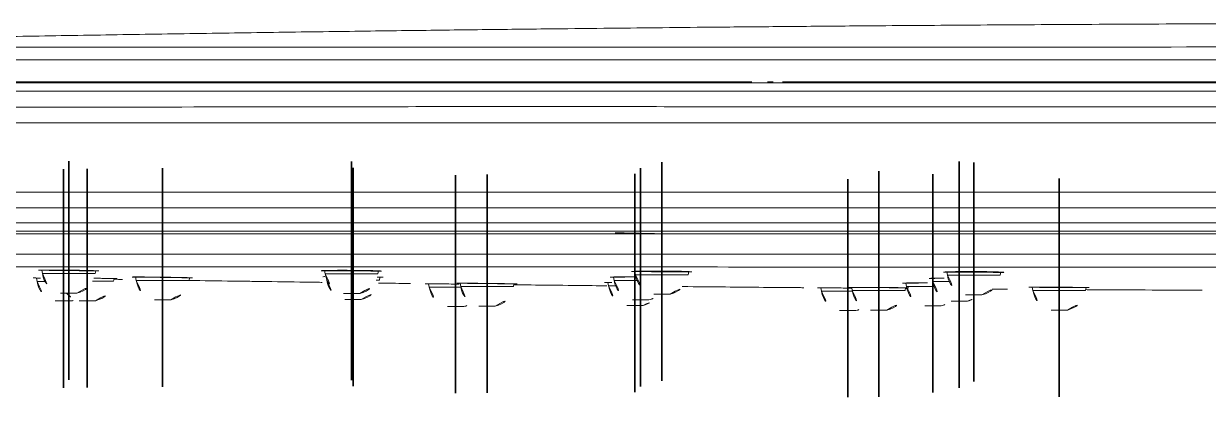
# Model space of a CAD drawing. Extents: x 16296660632 to 16296676033, y -37409619871 to -37409617369.
# Drawn here: x 16296675526.2 to 16296675598.7, y -37409617494.2 to -37409617471.4 of the extents above; entities that cross this region are included whole.
import ezdxf

# ---------------------------------------------------------------- set-up
doc = ezdxf.new("R2010")
doc.units = 0
doc.header["$LTSCALE"] = 10
doc.header["$MEASUREMENT"] = 0
doc.linetypes.add('CENTER', pattern=[2, 1.25, -0.25, 0.25, -0.25])
doc.linetypes.add('CENTERX2', pattern=[4, 2.5, -0.5, 0.5, -0.5])
doc.layers.add('1', color=7, linetype='CONTINUOUS')
doc.layers.add('중심선', color=1, linetype='CENTERX2')

msp = doc.modelspace()

# ---------------------------------------------------------------- linework, layer by layer
at = {"layer": '1', "color": 7, "linetype": 'Continuous', "lineweight": 18}
for p, q in [((16296675527.26753, -37409617486.426613), (16296675527.304689, -37409617486.637321)), ((16296675530.535641, -37409617486.637321), (16296675530.566811, -37409617486.460564)), ((16296675533.010771, -37409617486.843842), (16296675533.04805, -37409617487.055313)), ((16296675536.279011, -37409617487.055313), (16296675536.30846, -37409617486.888268)), ((16296675544.574579, -37409617486.448387), (16296675544.61117, -37409617486.655884)), ((16296675547.842119, -37409617486.655884), (16296675547.875111, -37409617486.468811)), ((16296675547.935261, -37409617487.030289), (16296675547.966431, -37409617486.853531)), ((16296675562.257151, -37409617486.846123), (16296675562.293631, -37409617487.052994)), ((16296675563.563641, -37409617486.5), (16296675563.6001, -37409617486.706779)), ((16296675566.831051, -37409617486.706779), (16296675566.86517, -37409617486.513313)), ((16296675582.65514, -37409617486.534393), (16296675582.69158, -37409617486.741081)), ((16296675585.922529, -37409617486.741081), (16296675585.957411, -37409617486.543289)), ((16296675526.9424, -37409617486.907372), (16296675526.97937, -37409617487.11702)), ((16296675531.66464, -37409617487.102158), (16296675531.69286, -37409617486.942123)), ((16296675544.686411, -37409617486.92878), (16296675544.704309, -37409617487.030289)), ((16296675550.943489, -37409617487.258347), (16296675550.97925, -37409617487.461143)), ((16296675552.86915, -37409617487.225739), (16296675552.905411, -37409617487.43132)), ((16296675556.13636, -37409617487.43132), (16296675556.165991, -37409617487.263237)), ((16296675561.917021, -37409617487.178467), (16296675561.95326, -37409617487.384033)), ((16296675574.94459, -37409617487.508583), (16296675574.979151, -37409617487.704529)), ((16296675576.833521, -37409617487.479927), (16296675576.868601, -37409617487.678902)), ((16296675580.09955, -37409617487.678902), (16296675580.130301, -37409617487.504517)), ((16296675580.149269, -37409617487.214104), (16296675580.185101, -37409617487.417358)), ((16296675581.765409, -37409617486.924057), (16296675581.80158, -37409617487.129227)), ((16296675587.884211, -37409617487.471252), (16296675587.91921, -37409617487.669777)), ((16296675591.150169, -37409617487.669777), (16296675591.18211, -37409617487.488663)), ((16296675529.094839, -37409617488.312279), (16296675528.094839, -37409617488.312279)), ((16296675529.42016, -37409617487.832581), (16296675528.42016, -37409617487.832581)), ((16296675530.54916, -37409617488.297409), (16296675529.54916, -37409617488.297409)), ((16296675535.16353, -37409617488.250557), (16296675534.16353, -37409617488.250557)), ((16296675546.72665, -37409617487.851143), (16296675545.72665, -37409617487.851143)), ((16296675546.81979, -37409617488.225548), (16296675545.81979, -37409617488.225548)), ((16296675564.4091, -37409617488.248253), (16296675563.4091, -37409617488.248253)), ((16296675565.71557, -37409617487.902039), (16296675564.71557, -37409617487.902039)), ((16296675583.917061, -37409617488.324493), (16296675582.917061, -37409617488.324493)), ((16296675584.80706, -37409617487.936333), (16296675583.80706, -37409617487.936333)), ((16296675553.094721, -37409617488.656403), (16296675552.094721, -37409617488.656403)), ((16296675555.02088, -37409617488.626579), (16296675554.02088, -37409617488.626579)), ((16296675564.068741, -37409617488.579277), (16296675563.068741, -37409617488.579277)), ((16296675577.09462, -37409617488.899788), (16296675576.09462, -37409617488.899788)), ((16296675578.98407, -37409617488.874161), (16296675577.98407, -37409617488.874161)), ((16296675582.300579, -37409617488.612617), (16296675581.300579, -37409617488.612617)), ((16296675590.034691, -37409617488.865044), (16296675589.034691, -37409617488.865044))]:
    msp.add_line(p, q, dxfattribs=at)
at = {"layer": '1', "color": 7, "linetype": 'Continuous', "lineweight": 13}
for p, q in [((16296675530.535641, -37409617486.637321), (16296675527.304689, -37409617486.637321)), ((16296675547.842119, -37409617486.655884), (16296675544.61117, -37409617486.655884)), ((16296675566.831051, -37409617486.706779), (16296675563.6001, -37409617486.706779)), ((16296675585.922529, -37409617486.741081), (16296675582.69158, -37409617486.741081)), ((16296675527.47724, -37409617487.11702), (16296675526.97937, -37409617487.11702)), ((16296675531.66464, -37409617487.102158), (16296675530.371481, -37409617487.102158)), ((16296675536.279011, -37409617487.055313), (16296675533.04805, -37409617487.055313)), ((16296675544.729389, -37409617487.030289), (16296675544.704309, -37409617487.030289)), ((16296675547.935261, -37409617487.030289), (16296675547.72398, -37409617487.030289)), ((16296675552.91098, -37409617487.461143), (16296675550.97925, -37409617487.461143)), ((16296675556.13636, -37409617487.43132), (16296675552.905411, -37409617487.43132)), ((16296675562.39241, -37409617487.384033), (16296675561.95326, -37409617487.384033)), ((16296675563.70553, -37409617487.052994), (16296675562.293631, -37409617487.052994)), ((16296675581.88286, -37409617487.417358), (16296675580.185101, -37409617487.417358)), ((16296675582.81632, -37409617487.129227), (16296675581.80158, -37409617487.129227)), ((16296675576.873461, -37409617487.704529), (16296675574.979151, -37409617487.704529)), ((16296675580.09955, -37409617487.678902), (16296675576.868601, -37409617487.678902)), ((16296675591.150169, -37409617487.669777), (16296675587.91921, -37409617487.669777))]:
    msp.add_line(p, q, dxfattribs=at)
at = {"layer": '1', "color": 7, "linetype": 'Continuous', "lineweight": 18}
for centre, start, end in [((16296675528.7819, -37409617486.376846), 189.99981966, 256.04528578), ((16296675529.05843, -37409617486.376846), 283.95471422, 350.00018034), ((16296675546.088381, -37409617486.395409), 189.99981966, 256.04528578), ((16296675546.36491, -37409617486.395409), 283.95471422, 350.00018034), ((16296675565.077311, -37409617486.446312), 189.99981966, 256.04528578), ((16296675565.35384, -37409617486.446312), 283.95471422, 350.00018034), ((16296675584.168791, -37409617486.480614), 189.99981966, 256.04528578), ((16296675584.44532, -37409617486.480614), 283.95471422, 350.00018034), ((16296675528.456579, -37409617486.856552), 189.99981966, 256.04528578), ((16296675530.187429, -37409617486.841682), 283.95471422, 350.00018034), ((16296675534.525261, -37409617486.794838), 189.99981966, 256.04528578), ((16296675534.8018, -37409617486.794838), 283.95471422, 350.00018034), ((16296675546.18152, -37409617486.769821), 189.99981966, 256.04528578), ((16296675546.45805, -37409617486.769821), 283.95471422, 350.00018034), ((16296675552.456461, -37409617487.200668), 189.99981966, 256.04528578), ((16296675554.38262, -37409617487.170853), 189.99981966, 256.04528578), ((16296675554.659149, -37409617487.170853), 283.95471422, 350.00018034), ((16296675563.43047, -37409617487.12355), 189.99981966, 256.04528578), ((16296675563.77084, -37409617486.792511), 189.99981966, 256.04528578), ((16296675581.662319, -37409617487.156891), 189.99981966, 256.04528578), ((16296675583.278799, -37409617486.868767), 189.99981966, 256.04528578), ((16296675529.9109, -37409617486.841682), 221.34559167, 256.04528578), ((16296675528.73311, -37409617486.856552), 283.95471422, 293.84200863), ((16296675563.707001, -37409617487.12355), 283.95471422, 323.30930462), ((16296675564.047371, -37409617486.792511), 283.95471422, 312.29653651), ((16296675576.45636, -37409617487.444061), 189.99981966, 256.04528578), ((16296675578.34581, -37409617487.418427), 189.99981966, 256.04528578), ((16296675578.622339, -37409617487.418427), 283.95471422, 350.00018034), ((16296675581.93885, -37409617487.156891), 283.95471422, 309.32042486), ((16296675583.555321, -37409617486.868767), 283.95471422, 314.62544736), ((16296675589.396429, -37409617487.409317), 189.99981966, 256.04528578), ((16296675589.67296, -37409617487.409317), 283.95471422, 350.00018034), ((16296675552.73299, -37409617487.200668), 283.95471422, 304.40099871), ((16296675576.732889, -37409617487.444061), 283.95471422, 303.43907256)]:
    msp.add_arc(centre, 1.5, start, end, dxfattribs=at)
for points, knots in [([(16296675600.23868, -37409617471.351562), (16296675599.0021, -37409617471.356171), (16296675595.342791, -37409617471.37114), (16296675589.479971, -37409617471.401817), (16296675582.869221, -37409617471.444), (16296675577.27511, -37409617471.48597), (16296675572.61273, -37409617471.525078), (16296675568.79702, -37409617471.559776), (16296675565.342079, -37409617471.593369), (16296675561.977381, -37409617471.628014), (16296675558.39641, -37409617471.666962), (16296675554.3344, -37409617471.71389), (16296675549.75635, -37409617471.770233), (16296675544.72481, -37409617471.836403), (16296675539.392111, -37409617471.911392), (16296675533.933491, -37409617471.993492), (16296675528.489651, -37409617472.080437), (16296675523.94915, -37409617472.157158), (16296675520.31448, -37409617472.221283), (16296675517.392879, -37409617472.274246), (16296675514.148371, -37409617472.334778), (16296675510.482491, -37409617472.405342), (16296675506.59803, -37409617472.48275), (16296675502.799801, -37409617472.560966), (16296675499.385441, -37409617472.634003), (16296675496.524401, -37409617472.695183), (16296675494.824381, -37409617472.736931), (16296675494.07951, -37409617472.75589)], [0, 0, 0, 0, 0.034941736, 0.103400288, 0.165665503, 0.221742531, 0.261475059, 0.297412965, 0.329565745, 0.35910451, 0.392492859, 0.430757469, 0.473890557, 0.521862743, 0.572943737, 0.624589113, 0.676122078, 0.726787405, 0.752906271, 0.778841269, 0.809355519, 0.84460098, 0.882445559, 0.919138579, 0.951948691, 0.978945908, 1, 1, 1, 1]), ([(16296675490.62767, -37409617474.968323), (16296675490.661949, -37409617474.967331), (16296675490.73045, -37409617474.965347), (16296675491.10955, -37409617474.973831), (16296675491.821871, -37409617474.967209), (16296675493.327681, -37409617474.972191), (16296675496.028761, -37409617474.973824), (16296675500.612089, -37409617474.964951), (16296675504.290251, -37409617474.971046), (16296675508.64403, -37409617474.968353), (16296675514.16291, -37409617474.966217), (16296675520.63385, -37409617474.971222), (16296675525.93157, -37409617474.967773), (16296675531.564791, -37409617474.969254), (16296675537.399349, -37409617474.971718), (16296675543.34598, -37409617474.969788), (16296675551.363319, -37409617474.970543), (16296675561.489031, -37409617474.973671), (16296675573.684219, -37409617474.970383), (16296675585.89427, -37409617474.971397), (16296675599.6105, -37409617474.97226), (16296675611.847191, -37409617474.970642), (16296675620.007179, -37409617474.970284), (16296675622.59458, -37409617474.970169)], [0, 0, 0, 0, 0.035663374, 0.071263624, 0.106844926, 0.142457648, 0.249235372, 0.311600035, 0.342547139, 0.37336555, 0.435686851, 0.466849597, 0.498138562, 0.529651739, 0.561075863, 0.592335215, 0.62359997, 0.686271372, 0.749052879, 0.811790603, 0.874519693, 0.960212332, 1, 1, 1, 1]), ([(16296675496.81246, -37409617474.901291), (16296675498.92131, -37409617474.902069), (16296675501.7871, -37409617474.901016), (16296675508.03265, -37409617474.902412), (16296675510.4597, -37409617474.901749), (16296675515.93399, -37409617474.901558), (16296675518.99132, -37409617474.902519), (16296675528.98955, -37409617474.901237), (16296675536.5867, -37409617474.901558), (16296675551.953079, -37409617474.901047), (16296675559.78315, -37409617474.89637), (16296675567.594641, -37409617474.900253)], [0, 0, 0, 0, 0.25, 0.25, 0.375, 0.375, 0.5, 0.5, 0.75, 0.75, 1, 1, 1, 1]), ([(16296675567.594589, -37409617474.901772), (16296675568.552799, -37409617474.901772), (16296675569.511209, -37409617474.901772), (16296675570.872789, -37409617474.901772), (16296675571.275801, -37409617474.901772), (16296675571.678841, -37409617474.901772)], [0, 0, 0, 0, 0.704037224, 0.704037224, 1, 1, 1, 1]), ([(16296675622.5945, -37409617484.207199), (16296675606.427031, -37409617484.207153), (16296675590.263201, -37409617484.213013), (16296675570.1206, -37409617484.205704), (16296675566.093611, -37409617484.210136), (16296675558.054001, -37409617484.210449), (16296675554.041361, -37409617484.206497), (16296675546.06814, -37409617484.207863), (16296675542.10741, -37409617484.207314), (16296675534.279249, -37409617484.206444), (16296675530.45837, -37409617484.20536), (16296675523.253611, -37409617484.209084), (16296675519.81477, -37409617484.210609), (16296675513.66226, -37409617484.211487), (16296675510.91964, -37409617484.210091), (16296675506.138371, -37409617484.203911), (16296675504.15382, -37409617484.207932), (16296675500.768419, -37409617484.20845), (16296675499.365101, -37409617484.207382), (16296675495.77857, -37409617484.206589), (16296675494.28322, -37409617484.204712), (16296675492.18718, -37409617484.209686), (16296675491.60001, -37409617484.20723), (16296675491.600071, -37409617484.208099)], [0, 0, 0, 0, 0.25, 0.25, 0.3125, 0.3125, 0.375, 0.375, 0.4375, 0.4375, 0.5, 0.5, 0.5625, 0.5625, 0.625, 0.625, 0.6875, 0.6875, 0.75, 0.75, 0.875, 0.875, 1, 1, 1, 1]), ([(16296675527.065981, -37409617486.435287), (16296675527.065479, -37409617486.432457), (16296675527.10074, -37409617486.429993), (16296675527.236931, -37409617486.426102), (16296675527.33975, -37409617486.424637), (16296675527.59778, -37409617486.42289), (16296675527.75654, -37409617486.422592), (16296675528.10729, -37409617486.42318), (16296675528.3041, -37409617486.42408), (16296675528.708019, -37409617486.426964), (16296675528.9207, -37409617486.42897), (16296675529.33227, -37409617486.433853), (16296675529.53684, -37409617486.436783), (16296675529.909691, -37409617486.443153), (16296675530.083111, -37409617486.446693), (16296675530.37521, -37409617486.453857), (16296675530.49791, -37409617486.457603), (16296675530.67631, -37409617486.46476), (16296675530.734449, -37409617486.468277), (16296675530.76392, -37409617486.472458), (16296675530.767441, -37409617486.47345), (16296675530.767309, -37409617486.474403)], [0, 0, 0, 0, 0.107260864, 0.107260864, 0.214522218, 0.214522218, 0.321775337, 0.321775337, 0.429021931, 0.429021931, 0.536267774, 0.536267774, 0.64351922, 0.64351922, 0.750780824, 0.750780824, 0.858053124, 0.858053124, 0.96533176, 0.96533176, 1, 1, 1, 1]), ([(16296675532.808319, -37409617486.847504), (16296675532.808029, -37409617486.845818), (16296675532.843491, -37409617486.844612), (16296675532.98004, -37409617486.843307), (16296675533.083019, -37409617486.843193), (16296675533.34133, -37409617486.844063), (16296675533.50021, -37409617486.845047), (16296675533.851139, -37409617486.847977), (16296675534.048019, -37409617486.849968), (16296675534.45203, -37409617486.854652), (16296675534.66473, -37409617486.857422), (16296675535.0763, -37409617486.863358), (16296675535.28084, -37409617486.866608), (16296675535.653561, -37409617486.873154), (16296675535.826891, -37409617486.876518), (16296675536.118719, -37409617486.882927), (16296675536.24127, -37409617486.886047), (16296675536.4193, -37409617486.891609), (16296675536.47724, -37409617486.894119), (16296675536.50631, -37409617486.89679), (16296675536.50976, -37409617486.897392), (16296675536.509701, -37409617486.897942)], [0, 0, 0, 0, 0.107315699, 0.107315699, 0.214631579, 0.214631579, 0.321944871, 0.321944871, 0.429261513, 0.429261513, 0.53658662, 0.53658662, 0.64392185, 0.64392185, 0.751264753, 0.751264753, 0.858609597, 0.858609597, 0.965949551, 0.965949551, 1, 1, 1, 1]), ([(16296675544.373831, -37409617486.461632), (16296675544.373159, -37409617486.45784), (16296675544.408251, -37409617486.454224), (16296675544.544149, -37409617486.447899), (16296675544.64683, -37409617486.445107), (16296675544.90465, -37409617486.44075), (16296675545.06333, -37409617486.43911), (16296675545.41395, -37409617486.437202), (16296675545.61071, -37409617486.436897), (16296675546.014561, -37409617486.437691), (16296675546.227209, -37409617486.438789), (16296675546.638769, -37409617486.44223), (16296675546.843361, -37409617486.444633), (16296675547.21628, -37409617486.450378), (16296675547.38975, -37409617486.453812), (16296675547.68203, -37409617486.461243), (16296675547.804859, -37409617486.46534), (16296675547.98354, -37409617486.473587), (16296675548.041849, -37409617486.477859), (16296675548.071659, -37409617486.483253), (16296675548.07523, -37409617486.484573), (16296675548.075041, -37409617486.485863)], [0, 0, 0, 0, 0.107224609, 0.107224609, 0.214449956, 0.214449956, 0.32166218, 0.32166218, 0.428855448, 0.428855448, 0.536033928, 0.536033928, 0.6432086, 0.6432086, 0.750392944, 0.750392944, 0.857596743, 0.857596743, 0.964820975, 0.964820975, 1, 1, 1, 1]), ([(16296675544.46578, -37409617486.829277), (16296675544.465309, -37409617486.82663), (16296675544.500601, -37409617486.824303), (16296675544.591129, -37409617486.821877), (16296675544.61727, -37409617486.821327), (16296675544.64687, -37409617486.820831)], [0, 0, 0, 0, 0.752595682, 0.752595682, 1, 1, 1, 1]), ([(16296675547.79884, -37409617486.848137), (16296675547.871611, -37409617486.850159), (16296675547.935011, -37409617486.852173), (16296675548.07617, -37409617486.857513), (16296675548.134291, -37409617486.860786), (16296675548.1637, -37409617486.864693), (16296675548.16721, -37409617486.865608), (16296675548.167089, -37409617486.866493)], [0, 0, 0, 0, 0.306032925, 0.306032925, 0.830864099, 0.830864099, 1, 1, 1, 1]), ([(16296675562.05621, -37409617486.858292), (16296675562.05559, -37409617486.854767), (16296675562.090731, -37409617486.851433), (16296675562.226709, -37409617486.845642), (16296675562.329439, -37409617486.843117), (16296675562.58732, -37409617486.839249), (16296675562.746031, -37409617486.837837), (16296675563.09668, -37409617486.836311), (16296675563.293461, -37409617486.836182), (16296675563.54998, -37409617486.836853), (16296675563.60535, -37409617486.837044), (16296675563.66115, -37409617486.837273)], [0, 0, 0, 0, 0.234202912, 0.234202912, 0.468407522, 0.468407522, 0.702582195, 0.702582195, 0.936716883, 0.936716883, 1, 1, 1, 1]), ([(16296675563.363501, -37409617486.516724), (16296675563.36269, -37409617486.512138), (16296675563.39765, -37409617486.507637), (16296675563.53331, -37409617486.499527), (16296675563.635889, -37409617486.495796), (16296675563.893539, -37409617486.489632), (16296675564.052151, -37409617486.487106), (16296675564.40267, -37409617486.483597), (16296675564.59939, -37409617486.482567), (16296675565.00318, -37409617486.482147), (16296675565.215811, -37409617486.482758), (16296675565.627359, -37409617486.485527), (16296675565.831949, -37409617486.487717), (16296675566.204929, -37409617486.493393), (16296675566.37845, -37409617486.496941), (16296675566.670879, -37409617486.504868), (16296675566.79381, -37409617486.509354), (16296675566.972731, -37409617486.518623), (16296675567.03117, -37409617486.523529), (16296675567.06126, -37409617486.529869), (16296675567.064871, -37409617486.531448), (16296675567.064631, -37409617486.533012)], [0, 0, 0, 0, 0.107194095, 0.107194095, 0.214389192, 0.214389192, 0.321566114, 0.321566114, 0.42871283, 0.42871283, 0.535833095, 0.535833095, 0.642942868, 0.642942868, 0.750063621, 0.750063621, 0.857212354, 0.857212354, 0.964393239, 0.964393239, 1, 1, 1, 1]), ([(16296675582.455429, -37409617486.55352), (16296675582.454519, -37409617486.548378), (16296675582.48938, -37409617486.543259), (16296675582.62487, -37409617486.533897), (16296675582.727381, -37409617486.529533), (16296675582.9849, -37409617486.522148), (16296675583.143471, -37409617486.519028), (16296675583.49391, -37409617486.514473), (16296675583.690599, -37409617486.512978), (16296675584.094351, -37409617486.511803), (16296675584.306971, -37409617486.512123), (16296675584.718519, -37409617486.514488), (16296675584.92312, -37409617486.516586), (16296675585.296141, -37409617486.522247), (16296675585.469709, -37409617486.525887), (16296675585.76226, -37409617486.534203), (16296675585.88526, -37409617486.538971), (16296675586.06436, -37409617486.548958), (16296675586.1229, -37409617486.554314), (16296675586.153179, -37409617486.561317), (16296675586.15682, -37409617486.56308), (16296675586.156549, -37409617486.564827)], [0, 0, 0, 0, 0.107171566, 0.107171566, 0.214344329, 0.214344329, 0.321495233, 0.321495233, 0.428608518, 0.428608518, 0.535688136, 0.535688136, 0.642753442, 0.642753442, 0.749830848, 0.749830848, 0.856941625, 0.856941625, 0.964091817, 0.964091817, 1, 1, 1, 1]), ([(16296675526.738729, -37409617486.904053), (16296675526.73872, -37409617486.904037), (16296675526.774481, -37409617486.904617), (16296675526.911579, -37409617486.906883), (16296675527.01482, -37409617486.908562), (16296675527.215031, -37409617486.911842), (16296675527.29479, -37409617486.913147), (16296675527.3813, -37409617486.914574)], [0, 0, 0, 0, 0.392515153, 0.392515153, 0.78502881, 0.78502881, 1, 1, 1, 1]), ([(16296675530.46179, -37409617486.9189), (16296675530.59708, -37409617486.921143), (16296675530.72928, -37409617486.923393), (16296675531.039721, -37409617486.928864), (16296675531.21295, -37409617486.932083), (16296675531.50458, -37409617486.937843), (16296675531.626989, -37409617486.94046), (16296675531.80472, -37409617486.944763), (16296675531.862499, -37409617486.946503), (16296675531.89126, -37409617486.948051), (16296675531.894661, -37409617486.948357), (16296675531.894661, -37409617486.948624)], [0, 0, 0, 0, 0.167457236, 0.167457236, 0.418809252, 0.418809252, 0.67014794, 0.67014794, 0.921459161, 0.921459161, 1, 1, 1, 1]), ([(16296675536.2491, -37409617487.055428), (16296675537.15871, -37409617487.069199), (16296675539.87871, -37409617487.10968), (16296675542.71813, -37409617487.149681), (16296675544.64793, -37409617487.176117), (16296675544.76733, -37409617487.177757)], [0, 0, 0, 0, 0.320356781, 0.957952062, 1, 1, 1, 1]), ([(16296675547.872549, -37409617487.21933), (16296675548.428961, -37409617487.226593), (16296675549.38476, -37409617487.238838), (16296675550.34057, -37409617487.250648), (16296675550.739981, -37409617487.255524)], [0, 0, 0, 0, 0.582133618, 1, 1, 1, 1]), ([(16296675550.739969, -37409617487.25589), (16296675550.73996, -37409617487.255867), (16296675550.77573, -37409617487.256317), (16296675550.912849, -37409617487.257973), (16296675551.01609, -37409617487.259216), (16296675551.27487, -37409617487.262367), (16296675551.43396, -37409617487.264297), (16296675551.785231, -37409617487.26857), (16296675551.98225, -37409617487.270973), (16296675552.386431, -37409617487.275902), (16296675552.599171, -37409617487.278503), (16296675552.830259, -37409617487.281342), (16296675552.85556, -37409617487.281647), (16296675552.880819, -37409617487.28196)], [0, 0, 0, 0, 0.195183552, 0.195183552, 0.390366755, 0.390366755, 0.58555641, 0.58555641, 0.780758052, 0.780758052, 0.975971042, 0.975971042, 1, 1, 1, 1]), ([(16296675552.666389, -37409617487.227531), (16296675552.666201, -37409617487.226463), (16296675552.701771, -37409617487.225777), (16296675552.83853, -37409617487.225311), (16296675552.94161, -37409617487.225517), (16296675553.20009, -37409617487.226768), (16296675553.359051, -37409617487.227829), (16296675553.71011, -37409617487.230667), (16296675553.907049, -37409617487.232483), (16296675554.311119, -37409617487.236588), (16296675554.52383, -37409617487.238953), (16296675554.935381, -37409617487.243896), (16296675555.139891, -37409617487.246536), (16296675555.512501, -37409617487.251778), (16296675555.685749, -37409617487.254433), (16296675555.977421, -37409617487.259354), (16296675556.099859, -37409617487.261681), (16296675556.277679, -37409617487.265717), (16296675556.335501, -37409617487.267487), (16296675556.364361, -37409617487.269257), (16296675556.367781, -37409617487.269653), (16296675556.36775, -37409617487.269989)], [0, 0, 0, 0, 0.107355305, 0.107355305, 0.214710689, 0.214710689, 0.322065035, 0.322065035, 0.429422083, 0.429422083, 0.536784759, 0.536784759, 0.64415368, 0.64415368, 0.751526852, 0.751526852, 0.858900383, 0.858900383, 0.96627006, 0.96627006, 1, 1, 1, 1]), ([(16296675556.156111, -37409617487.321342), (16296675556.858589, -37409617487.329521), (16296675558.75598, -37409617487.35125), (16296675560.698021, -37409617487.372452), (16296675561.93758, -37409617487.385597), (16296675561.98222, -37409617487.386078)], [0, 0, 0, 0, 0.361724258, 0.977013243, 1, 1, 1, 1]), ([(16296675561.715071, -37409617487.184952), (16296675561.714689, -37409617487.182793), (16296675561.750071, -37409617487.180923), (16296675561.88648, -37409617487.17804), (16296675561.989401, -37409617487.177002), (16296675562.18507, -37409617487.176147), (16296675562.259529, -37409617487.17598), (16296675562.34009, -37409617487.175941)], [0, 0, 0, 0, 0.397536061, 0.397536061, 0.79507364, 0.79507364, 1, 1, 1, 1]), ([(16296675566.46837, -37409617487.431793), (16296675567.34581, -37409617487.440376), (16296675569.785431, -37409617487.463722), (16296675572.54306, -37409617487.488983), (16296675574.42326, -37409617487.50412), (16296675574.741249, -37409617487.506638)], [0, 0, 0, 0, 0.318186074, 0.884689726, 1, 1, 1, 1]), ([(16296675574.74123, -37409617487.506989), (16296675574.74122, -37409617487.507004), (16296675574.776991, -37409617487.507278), (16296675574.91412, -37409617487.508347), (16296675575.01738, -37409617487.509163), (16296675575.27618, -37409617487.511192), (16296675575.435289, -37409617487.512451), (16296675575.786579, -37409617487.515244), (16296675575.98361, -37409617487.5168), (16296675576.387791, -37409617487.520027), (16296675576.600519, -37409617487.521744), (16296675576.81805, -37409617487.523483), (16296675576.829821, -37409617487.523582), (16296675576.841591, -37409617487.523666)], [0, 0, 0, 0, 0.197734689, 0.197734689, 0.39546931, 0.39546931, 0.5932052, 0.5932052, 0.790943507, 0.790943507, 0.988684211, 0.988684211, 1, 1, 1, 1]), ([(16296675576.63085, -37409617487.482323), (16296675576.630671, -37409617487.481308), (16296675576.66625, -37409617487.480553), (16296675576.803049, -37409617487.47963), (16296675576.906151, -37409617487.479477), (16296675577.164671, -37409617487.47979), (16296675577.32366, -37409617487.480263), (16296675577.674749, -37409617487.481773), (16296675577.8717, -37409617487.482826), (16296675578.275789, -37409617487.485397), (16296675578.48851, -37409617487.486931), (16296675578.90004, -37409617487.490257), (16296675579.10454, -37409617487.492104), (16296675579.477131, -37409617487.495827), (16296675579.650351, -37409617487.497757), (16296675579.94199, -37409617487.501457), (16296675580.064409, -37409617487.503258), (16296675580.242201, -37409617487.506477), (16296675580.30002, -37409617487.50795), (16296675580.32885, -37409617487.509521), (16296675580.33226, -37409617487.509857), (16296675580.332239, -37409617487.510193)], [0, 0, 0, 0, 0.10736857, 0.10736857, 0.214737283, 0.214737283, 0.32210361, 0.32210361, 0.429468536, 0.429468536, 0.536834196, 0.536834196, 0.644202526, 0.644202526, 0.751574347, 0.751574347, 0.858948882, 0.858948882, 0.966324037, 0.966324037, 1, 1, 1, 1]), ([(16296675579.947941, -37409617487.224068), (16296675579.94742, -37409617487.221161), (16296675579.98267, -37409617487.21843), (16296675580.11886, -37409617487.213722), (16296675580.22168, -37409617487.211693), (16296675580.479719, -37409617487.208603), (16296675580.6385, -37409617487.207489), (16296675580.989269, -37409617487.206383), (16296675581.18609, -37409617487.206337), (16296675581.53776, -37409617487.20723), (16296675581.69334, -37409617487.207909), (16296675581.847639, -37409617487.208847)], [0, 0, 0, 0, 0.210938542, 0.210938542, 0.421878257, 0.421878257, 0.632797394, 0.632797394, 0.84369036, 0.84369036, 1, 1, 1, 1]), ([(16296675581.56488, -37409617486.938591), (16296675581.564171, -37409617486.93457), (16296675581.59923, -37409617486.930649), (16296675581.73506, -37409617486.923622), (16296675581.837721, -37409617486.920433), (16296675582.095501, -37409617486.915207), (16296675582.25416, -37409617486.913116), (16296675582.530239, -37409617486.910912), (16296675582.6381, -37409617486.910316), (16296675582.74996, -37409617486.909973)], [0, 0, 0, 0, 0.279757594, 0.279757594, 0.559517535, 0.559517535, 0.839235461, 0.839235461, 1, 1, 1, 1]), ([(16296675587.682159, -37409617487.477127), (16296675587.681841, -37409617487.475319), (16296675587.717279, -37409617487.473663), (16296675587.853821, -37409617487.470947), (16296675587.9568, -37409617487.469849), (16296675588.21512, -37409617487.468353), (16296675588.37402, -37409617487.467934), (16296675588.724991, -37409617487.467827), (16296675588.92189, -37409617487.468147), (16296675589.325911, -37409617487.46949), (16296675589.53861, -37409617487.47052), (16296675589.950159, -37409617487.473152), (16296675590.15469, -37409617487.474777), (16296675590.52738, -37409617487.478416), (16296675590.70068, -37409617487.480469), (16296675590.99251, -37409617487.484688), (16296675591.115049, -37409617487.486908), (16296675591.2931, -37409617487.491211), (16296675591.351061, -37409617487.493347), (16296675591.380171, -37409617487.495911), (16296675591.383631, -37409617487.496513), (16296675591.38356, -37409617487.497101)], [0, 0, 0, 0, 0.107325508, 0.107325508, 0.214651328, 0.214651328, 0.321971742, 0.321971742, 0.429285896, 0.429285896, 0.536596687, 0.536596687, 0.643908671, 0.643908671, 0.75122601, 0.75122601, 0.858550458, 0.858550458, 0.965880467, 0.965880467, 1, 1, 1, 1]), ([(16296675591.158739, -37409617487.620628), (16296675591.21916, -37409617487.620956), (16296675593.57592, -37409617487.634239), (16296675596.10384, -37409617487.647461), (16296675598.57136, -37409617487.656311), (16296675598.742519, -37409617487.656914)], [0, 0, 0, 0, 0.023900866, 0.932290786, 1, 1, 1, 1])]:
    msp.add_open_spline(points, degree=3, knots=knots, dxfattribs=at)
at = {"layer": '1', "color": 7, "linetype": 'Continuous', "lineweight": 13}
for points, knots in [([(16296675492.66379, -37409617472.793282), (16296675492.670309, -37409617472.793159), (16296675492.733879, -37409617472.791992), (16296675493.082479, -37409617472.787086), (16296675494.14678, -37409617472.7836), (16296675496.096689, -37409617472.784241), (16296675498.93681, -37409617472.786003), (16296675503.13641, -37409617472.787354), (16296675508.666161, -37409617472.789368), (16296675515.345409, -37409617472.790031), (16296675521.68314, -37409617472.789413), (16296675529.08849, -37409617472.788277), (16296675539.03826, -37409617472.786118), (16296675551.06889, -37409617472.783417), (16296675563.290199, -37409617472.780884), (16296675577.106449, -37409617472.778839), (16296675596.69586, -37409617472.77626), (16296675612.610189, -37409617472.775871), (16296675622.59461, -37409617472.775627)], [0, 0, 0, 0, 0.004898407, 0.04243548, 0.106659605, 0.170771021, 0.23497162, 0.293681488, 0.363235337, 0.414350036, 0.451732142, 0.491369393, 0.549601825, 0.619018343, 0.686524228, 0.745844169, 0.840546427, 1, 1, 1, 1]), ([(16296675622.59458, -37409617473.564636), (16296675610.22747, -37409617473.565491), (16296675597.862619, -37409617473.563232), (16296675579.347151, -37409617473.565903), (16296675573.18022, -37409617473.569473), (16296675560.86412, -37409617473.564278), (16296675554.693041, -37409617473.569763), (16296675542.501011, -37409617473.569473), (16296675536.49313, -37409617473.570877), (16296675527.863741, -37409617473.571533), (16296675525.066799, -37409617473.571251), (16296675519.848749, -37409617473.571709), (16296675517.403049, -37409617473.572144), (16296675512.82884, -37409617473.572731), (16296675510.739941, -37409617473.571922), (16296675507.06065, -37409617473.573662), (16296675505.435659, -37409617473.573677), (16296675501.10471, -37409617473.572319), (16296675498.97451, -37409617473.574577), (16296675497.313881, -37409617473.574783)], [0, 0, 0, 0, 0.25, 0.25, 0.375, 0.375, 0.5, 0.5, 0.625, 0.625, 0.6875, 0.6875, 0.75, 0.75, 0.8125, 0.8125, 0.875, 0.875, 1, 1, 1, 1]), ([(16296675622.5942, -37409617475.480186), (16296675606.26726, -37409617475.480026), (16296675589.92841, -37409617475.483749), (16296675565.55164, -37409617475.478867), (16296675557.430479, -37409617475.479156), (16296675541.239571, -37409617475.479446), (16296675533.106359, -37409617475.479317), (16296675521.99439, -37409617475.47966), (16296675518.471161, -37409617475.479553), (16296675512.187071, -37409617475.47982), (16296675509.387211, -37409617475.47998), (16296675504.53269, -37409617475.479446), (16296675502.504061, -37409617475.478416), (16296675499.04476, -37409617475.478157), (16296675497.61392, -37409617475.4785), (16296675493.994539, -37409617475.478401), (16296675492.449631, -37409617475.477318), (16296675490.858431, -37409617475.4785), (16296675490.41654, -37409617475.478394), (16296675489.871201, -37409617475.478188), (16296675489.76737, -37409617475.478279), (16296675489.72967, -37409617475.478371)], [0, 0, 0, 0, 0.25, 0.25, 0.375, 0.375, 0.5, 0.5, 0.5625, 0.5625, 0.625, 0.625, 0.6875, 0.6875, 0.75, 0.75, 0.875, 0.875, 0.9375, 0.9375, 1, 1, 1, 1]), ([(16296675488.908331, -37409617476.447884), (16296675488.92211, -37409617476.447906), (16296675488.97212, -37409617476.448021), (16296675489.22439, -37409617476.419456), (16296675489.857901, -37409617476.445793), (16296675490.72127, -37409617476.444931), (16296675492.35302, -37409617476.425888), (16296675495.20565, -37409617476.434883), (16296675499.87067, -37409617476.43705), (16296675505.96434, -37409617476.443169), (16296675514.42713, -37409617476.44503), (16296675524.83497, -37409617476.447983), (16296675534.95612, -37409617476.447067), (16296675546.159981, -37409617476.445763), (16296675555.97192, -37409617476.398979), (16296675565.810101, -37409617476.431198), (16296675578.94375, -37409617476.434692), (16296675593.755211, -37409617476.42511), (16296675610.230659, -37409617476.433144), (16296675618.47353, -37409617476.435677), (16296675622.59454, -37409617476.436951)], [0, 0, 0, 0, 0.017270461, 0.062636987, 0.093924082, 0.125235119, 0.174995465, 0.250459108, 0.312174571, 0.374609595, 0.437242502, 0.500377796, 0.562555232, 0.599923617, 0.674931643, 0.712430404, 0.749928387, 0.874941645, 0.937477349, 1, 1, 1, 1]), ([(16296675622.594549, -37409617477.419601), (16296675605.98472, -37409617477.420517), (16296675589.369431, -37409617477.42144), (16296675568.678841, -37409617477.422577), (16296675564.54578, -37409617477.422821), (16296675556.278641, -37409617477.423279), (16296675552.15354, -37409617477.423508), (16296675539.914749, -37409617477.424187), (16296675531.839609, -37409617477.42466), (16296675517.28883, -37409617477.425583), (16296675510.88117, -37409617477.426033), (16296675501.25902, -37409617477.426964), (16296675497.875641, -37409617477.427406), (16296675492.954969, -37409617477.428337), (16296675491.372919, -37409617477.428787), (16296675489.15712, -37409617477.42971), (16296675488.55851, -37409617477.430183), (16296675488.55287, -37409617477.430634)], [0, 0, 0, 0, 0.25, 0.25, 0.3125, 0.3125, 0.375, 0.375, 0.5, 0.5, 0.625, 0.625, 0.75, 0.75, 0.875, 0.875, 1, 1, 1, 1]), ([(16296675488.589821, -37409617481.664673), (16296675488.595461, -37409617481.664673), (16296675489.193951, -37409617481.664673), (16296675491.409349, -37409617481.664673), (16296675492.99111, -37409617481.664673), (16296675496.68034, -37409617481.664673), (16296675498.13633, -37409617481.664673), (16296675501.64533, -37409617481.664673), (16296675503.696091, -37409617481.664673), (16296675508.50403, -37409617481.664673), (16296675511.284901, -37409617481.664673), (16296675517.5151, -37409617481.664673), (16296675520.946131, -37409617481.664673), (16296675528.216379, -37409617481.664673), (16296675532.06959, -37409617481.664673), (16296675539.967291, -37409617481.664673), (16296675544.001459, -37409617481.664673), (16296675552.158449, -37409617481.664673), (16296675556.28281, -37409617481.664673), (16296675564.549219, -37409617481.664673), (16296675568.6821, -37409617481.664673), (16296675589.37145, -37409617481.664673), (16296675605.985729, -37409617481.664673), (16296675622.594549, -37409617481.664673)], [0, 0, 0, 0, 0.125000012, 0.125000012, 0.250000024, 0.250000024, 0.31250003, 0.31250003, 0.375000036, 0.375000036, 0.437500042, 0.437500042, 0.500000048, 0.500000048, 0.562500054, 0.562500054, 0.62500006, 0.62500006, 0.687500066, 0.687500066, 0.750000072, 0.750000072, 1, 1, 1, 1]), ([(16296675622.594509, -37409617482.62114), (16296675614.41762, -37409617482.62114), (16296675606.24362, -37409617482.621109), (16296675589.89859, -37409617482.621162), (16296675581.73044, -37409617482.620659), (16296675565.42564, -37409617482.621407), (16296675557.2897, -37409617482.621628), (16296675545.058229, -37409617482.620987), (16296675540.999599, -37409617482.621094), (16296675533.057819, -37409617482.621178), (16296675529.15682, -37409617482.621147), (16296675521.61628, -37409617482.621178), (16296675518.05913, -37409617482.621262), (16296675511.702971, -37409617482.62101), (16296675508.850981, -37409617482.621368), (16296675501.45719, -37409617482.620689), (16296675498.161539, -37409617482.620956), (16296675493.247709, -37409617482.621262), (16296675491.712971, -37409617482.621178), (16296675489.527281, -37409617482.621094), (16296675488.950199, -37409617482.621117), (16296675488.94523, -37409617482.62114)], [0, 0, 0, 0, 0.125000172, 0.125000172, 0.250000147, 0.250000147, 0.375000123, 0.375000123, 0.43750011, 0.43750011, 0.500000098, 0.500000098, 0.562500086, 0.562500086, 0.625000074, 0.625000074, 0.750000049, 0.750000049, 0.875000025, 0.875000025, 1, 1, 1, 1]), ([(16296675489.718679, -37409617483.534157), (16296675489.723631, -37409617483.534142), (16296675490.29812, -37409617483.534103), (16296675492.475361, -37409617483.534203), (16296675494.00469, -37409617483.534279), (16296675498.882271, -37409617483.533989), (16296675502.15237, -37409617483.533707), (16296675509.44286, -37409617483.534393), (16296675512.249849, -37409617483.534027), (16296675518.514, -37409617483.534279), (16296675522.018339, -37409617483.534187), (16296675529.44791, -37409617483.534172), (16296675533.30299, -37409617483.534203), (16296675541.171009, -37409617483.534103), (16296675545.20084, -37409617483.534012), (16296675557.36463, -37409617483.534653), (16296675565.498949, -37409617483.534431), (16296675581.78009, -37409617483.533684), (16296675589.94002, -37409617483.53418), (16296675606.264071, -37409617483.534126), (16296675614.427891, -37409617483.534157), (16296675622.59453, -37409617483.534157)], [0, 0, 0, 0, 0.124998895, 0.124998895, 0.249999053, 0.249999053, 0.374999211, 0.374999211, 0.43749929, 0.43749929, 0.499999369, 0.499999369, 0.562499448, 0.562499448, 0.624999527, 0.624999527, 0.749999684, 0.749999684, 0.874999842, 0.874999842, 1, 1, 1, 1]), ([(16296675622.59453, -37409617484.044182), (16296675614.48934, -37409617484.044182), (16296675606.391781, -37409617484.044182), (16296675590.21209, -37409617484.044182), (16296675582.1285, -37409617484.044182), (16296675565.98317, -37409617484.044182), (16296675557.893539, -37409617484.044182), (16296675545.84717, -37409617484.044182), (16296675541.833611, -37409617484.044182), (16296675533.913191, -37409617484.044182), (16296675530.06225, -37409617484.044182), (16296675522.716101, -37409617484.044182), (16296675519.189581, -37409617484.044182), (16296675512.951071, -37409617484.044182), (16296675510.15299, -37409617484.044182), (16296675502.895781, -37409617484.044182), (16296675499.644831, -37409617484.044182), (16296675494.82369, -37409617484.044182), (16296675493.3337, -37409617484.044182), (16296675491.19776, -37409617484.044182), (16296675490.621771, -37409617484.044182), (16296675490.61661, -37409617484.044182)], [0, 0, 0, 0, 0.124999965, 0.124999965, 0.250000225, 0.250000225, 0.375000485, 0.375000485, 0.437500615, 0.437500615, 0.500000744, 0.500000744, 0.562500874, 0.562500874, 0.625001004, 0.625001004, 0.750001264, 0.750001264, 0.875001524, 0.875001524, 1, 1, 1, 1]), ([(16296675565.291519, -37409617484.197899), (16296675565.05946, -37409617484.196877), (16296675564.39032, -37409617484.192436), (16296675563.347309, -37409617484.178352), (16296675562.39566, -37409617484.153793), (16296675562.047859, -37409617484.134521), (16296675561.959339, -37409617484.124817)], [0, 0, 0, 0, 0.150626122, 0.433349876, 0.716159755, 1, 1, 1, 1]), ([(16296675491.50506, -37409617485.429459), (16296675491.548651, -37409617485.430298), (16296675492.10009, -37409617485.431137), (16296675494.27766, -37409617485.432823), (16296675495.8389, -37409617485.433662), (16296675500.626539, -37409617485.43531), (16296675503.89768, -37409617485.436172), (16296675510.744659, -37409617485.437424), (16296675513.360649, -37409617485.43782), (16296675519.244699, -37409617485.43869), (16296675522.4876, -37409617485.439087), (16296675532.798429, -37409617485.440353), (16296675540.57029, -37409617485.441193), (16296675552.545349, -37409617485.442436), (16296675556.61248, -37409617485.442863), (16296675564.81815, -37409617485.443703), (16296675568.938231, -37409617485.444122), (16296675589.530371, -37409617485.446213), (16296675606.064529, -37409617485.447891), (16296675622.594549, -37409617485.449562)], [0, 0, 0, 0, 0.125, 0.125, 0.25, 0.25, 0.375, 0.375, 0.4375, 0.4375, 0.5, 0.5, 0.625, 0.625, 0.6875, 0.6875, 0.75, 0.75, 1, 1, 1, 1]), ([(16296675622.59454, -37409617486.238564), (16296675618.2155, -37409617486.238533), (16296675610.045601, -37409617486.238457), (16296675598.67741, -37409617486.237747), (16296675589.078939, -37409617486.236862), (16296675581.249849, -37409617486.235909), (16296675573.07593, -37409617486.234779), (16296675563.07992, -37409617486.233299), (16296675550.755939, -37409617486.230743), (16296675538.51207, -37409617486.228012), (16296675528.778431, -37409617486.22583), (16296675521.6574, -37409617486.225052), (16296675515.332109, -37409617486.224136), (16296675509.336889, -37409617486.224854), (16296675503.481489, -37409617486.226837), (16296675499.14995, -37409617486.228104), (16296675496.06576, -37409617486.230026), (16296675494.129419, -37409617486.230614), (16296675493.07262, -37409617486.227097), (16296675492.72698, -37409617486.222221), (16296675492.66419, -37409617486.221062), (16296675492.65761, -37409617486.22094)], [0, 0, 0, 0, 0.069919128, 0.130446881, 0.18159296, 0.223349475, 0.255698874, 0.312458466, 0.383579987, 0.453512694, 0.511160559, 0.547635566, 0.584104444, 0.638463494, 0.689572726, 0.765849794, 0.829723478, 0.893668519, 0.957655633, 0.994984472, 1, 1, 1, 1])]:
    msp.add_open_spline(points, degree=3, knots=knots, dxfattribs=at)
at = {"layer": '1', "color": 7, "linetype": 'Continuous', "lineweight": 18}
for points in [[(16296675567.29455, -37409617474.901772), (16296675569.16127, -37409617474.901772), (16296675571.02836, -37409617474.901772), (16296675572.89455, -37409617474.901772)], [(16296675571.678841, -37409617474.901772), (16296675571.98406, -37409617474.901772), (16296675572.289301, -37409617474.901772), (16296675572.594549, -37409617474.901772)], [(16296675572.594549, -37409617474.901833), (16296675589.22517, -37409617474.901642), (16296675605.90834, -37409617474.901581), (16296675622.594589, -37409617474.901588)], [(16296675531.685551, -37409617486.984383), (16296675532.136749, -37409617486.991592), (16296675532.587959, -37409617486.998756), (16296675533.039169, -37409617487.005852)], [(16296675580.122471, -37409617487.549744), (16296675580.163219, -37409617487.550041), (16296675580.20397, -37409617487.550346), (16296675580.24472, -37409617487.550659)], [(16296675585.43261, -37409617487.586319), (16296675586.25746, -37409617487.591568), (16296675587.08231, -37409617487.59668), (16296675587.907169, -37409617487.601662)]]:
    msp.add_open_spline(points, degree=3, dxfattribs=at)
at = {"layer": '중심선', "linetype": 'CENTER'}
for points, knots in [([(16296675528.594839, -37409617493.61702), (16296675528.594839, -37409617488.61702), (16296675528.594839, -37409617479.20137)], [0, 0, 0.346845126, 1, 1]), ([(16296675528.92016, -37409617493.137321), (16296675528.92016, -37409617488.137321), (16296675528.92016, -37409617478.718277)], [0, 0, 0.346763913, 1, 1]), ([(16296675530.04916, -37409617493.602158), (16296675530.04916, -37409617488.602158), (16296675530.04916, -37409617479.186127)], [0, 0, 0.346836317, 1, 1]), ([(16296675534.66353, -37409617493.555313), (16296675534.66353, -37409617488.555313), (16296675534.66353, -37409617479.144203)], [0, 0, 0.34695452, 1, 1]), ([(16296675546.22665, -37409617493.155884), (16296675546.22665, -37409617488.155884), (16296675546.22665, -37409617478.728394)], [0, 0, 0.346560406, 1, 1]), ([(16296675546.31979, -37409617493.530289), (16296675546.31979, -37409617488.530289), (16296675546.31979, -37409617479.11454)], [0, 0, 0.346842804, 1, 1]), ([(16296675563.9091, -37409617493.552994), (16296675563.9091, -37409617488.552994), (16296675563.9091, -37409617479.129646)], [0, 0, 0.346660601, 1, 1]), ([(16296675565.21557, -37409617493.206779), (16296675565.21557, -37409617488.206779), (16296675565.21557, -37409617478.768478)], [0, 0, 0.346301123, 1, 1]), ([(16296675583.417061, -37409617493.629227), (16296675583.417061, -37409617484.199913), (16296675583.417061, -37409617479.199913)], [0, 0, 0.653483682, 1, 1]), ([(16296675584.30706, -37409617493.241081), (16296675584.30706, -37409617488.241081), (16296675584.30706, -37409617478.794708)], [0, 0, 0.346107756, 1, 1]), ([(16296675552.594721, -37409617493.961143), (16296675552.594721, -37409617488.961143), (16296675552.594721, -37409617479.55999)], [0, 0, 0.347194437, 1, 1]), ([(16296675554.52088, -37409617493.93132), (16296675554.52088, -37409617488.93132), (16296675554.52088, -37409617479.529793)], [0, 0, 0.34718511, 1, 1]), ([(16296675563.568741, -37409617493.884033), (16296675563.568741, -37409617488.884033), (16296675563.568741, -37409617479.477158)], [0, 0, 0.347056615, 1, 1]), ([(16296675576.59462, -37409617494.204529), (16296675576.59462, -37409617489.204529), (16296675576.59462, -37409617479.818001)], [0, 0, 0.347547298, 1, 1]), ([(16296675578.48407, -37409617494.178902), (16296675578.48407, -37409617484.790573), (16296675578.48407, -37409617479.790573)], [0, 0, 0.652496045, 1, 1]), ([(16296675581.800579, -37409617493.917358), (16296675581.800579, -37409617488.917358), (16296675581.800579, -37409617479.504768)], [0, 0, 0.346918824, 1, 1]), ([(16296675589.534691, -37409617494.169777), (16296675589.534691, -37409617489.169777), (16296675589.534691, -37409617479.774246)], [0, 0, 0.347329836, 1, 1])]:
    msp.add_open_spline(points, degree=1, knots=knots, dxfattribs=at)

doc.saveas('drawing.dxf')
